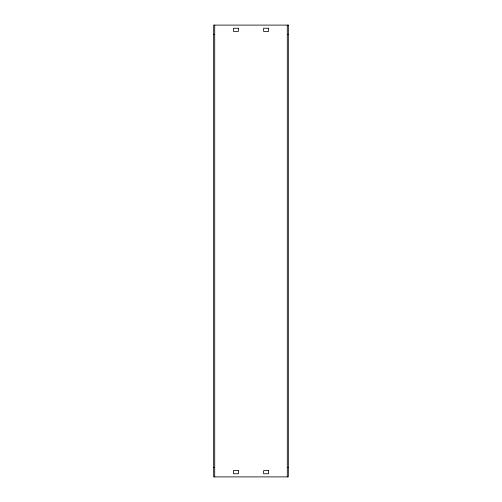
<?xml version="1.0" encoding="UTF-8"?>
<svg xmlns="http://www.w3.org/2000/svg" width="502" height="502" viewBox="0 0 502 502"><rect width="100%" height="100%" fill="white"/><g stroke="black" fill="none" stroke-linecap="round" stroke-linejoin="round"><path stroke-width="0.75" d="M288.336 34.481L287.809 34.607M213.664 467.519L214.191 467.393M214.191 34.607L213.664 34.481M287.809 467.393L288.336 467.519M287.288 25.1L287.288 476.9M214.712 25.1L214.712 476.9M288.336 25.1L213.664 25.1L213.664 476.9L288.336 476.9L288.336 25.1M238.368 28.244L233.461 28.244L233.461 31.388L238.368 31.388L238.368 28.244M268.539 28.244L263.632 28.244L263.632 31.388L268.539 31.388L268.539 28.244M238.368 470.612L233.461 470.612L233.461 473.756L238.368 473.756L238.368 470.612M268.539 470.612L263.632 470.612L263.632 473.756L268.539 473.756L268.539 470.612"/></g></svg>
